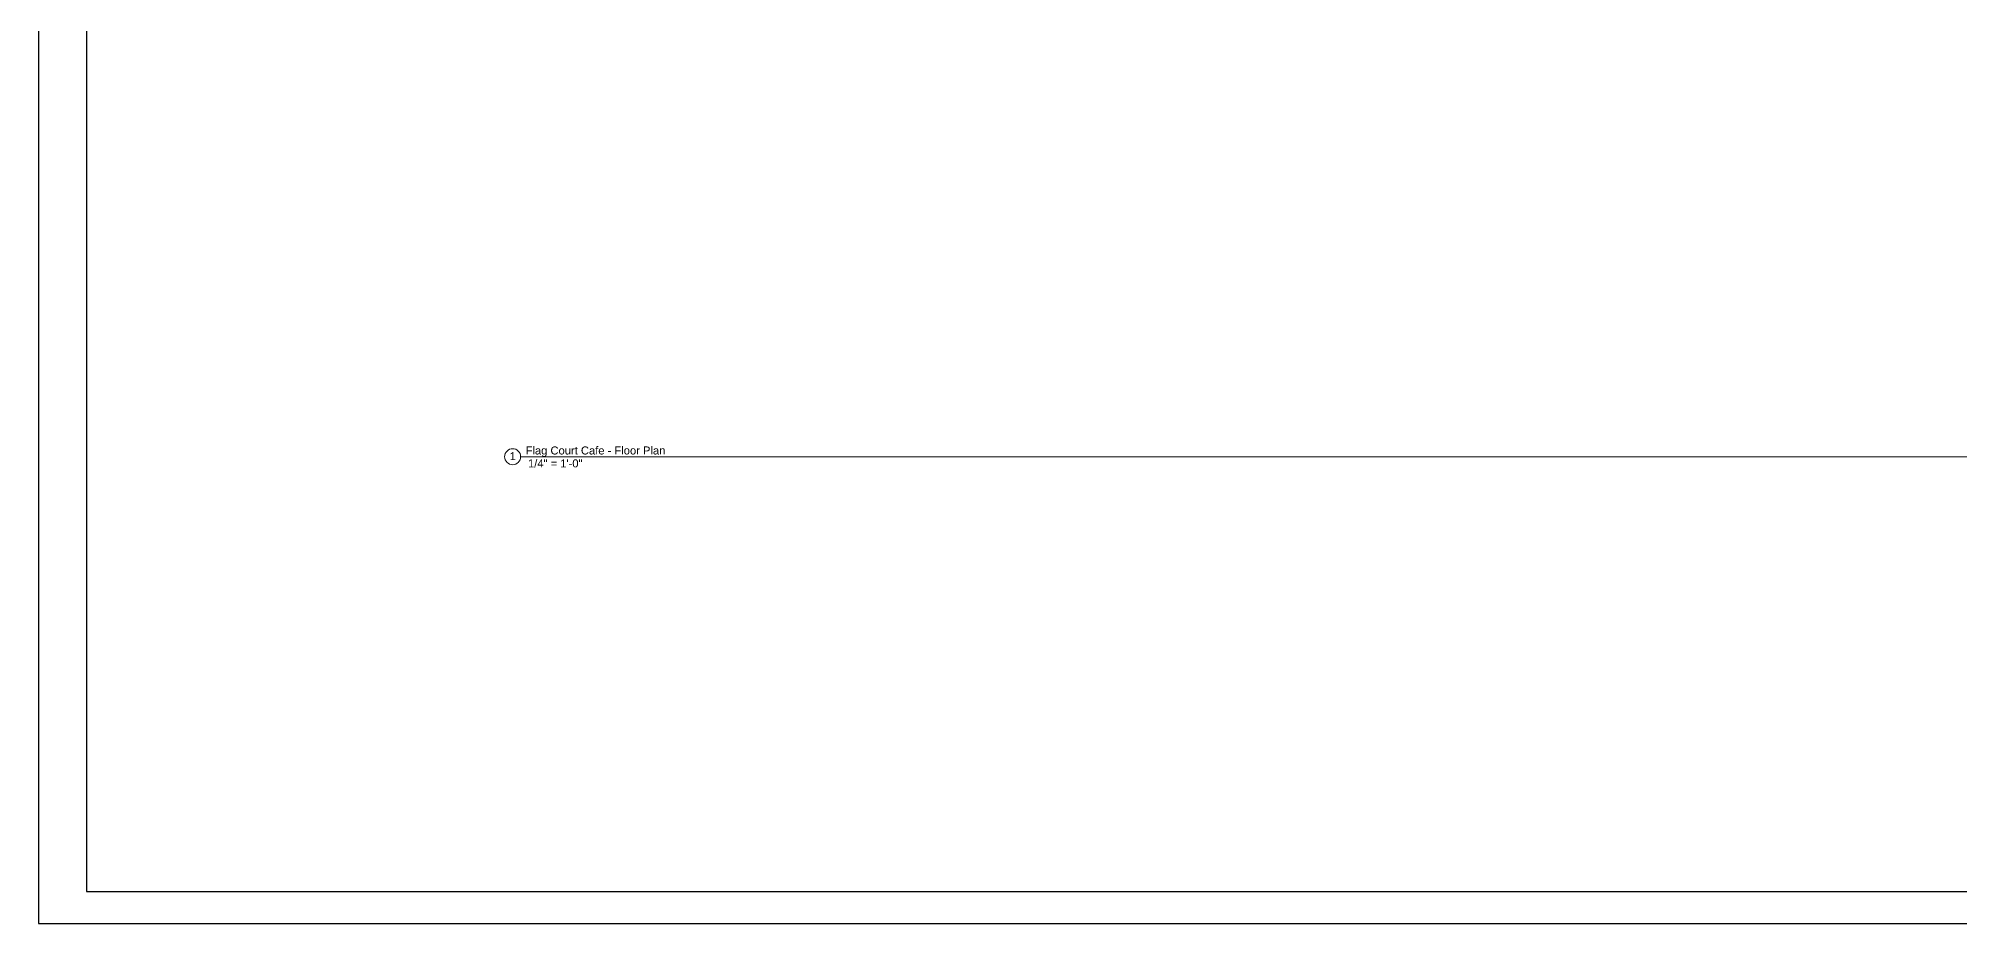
# Model space of a CAD drawing. Header units: inches. Extents: x -2078 to 106214, y -964 to 6385.
# Drawn here: x 103910 to 105351, y 2929 to 3592 of the extents above; entities that cross this region are included whole.
import ezdxf

# ---------------------------------------------------------------- set-up
doc = ezdxf.new("R2010")
doc.units = ezdxf.units.IN
doc.header["$MEASUREMENT"] = 0
doc.layers.add('A-ANNO', color=2, linetype='Continuous', lineweight=5)
doc.layers.add('A-COLS', color=3, linetype='Continuous', lineweight=9)
doc.layers.add('A-TB', color=7, linetype='Continuous')
doc.styles.add('Arial_3', font='arial.ttf', dxfattribs={"height": 0.125})

# ---------------------------------------------------------------- blocks, each defined once
blk = doc.blocks.new('Viewport - View Title-2281-Floor Plans')
at = {"layer": 'A-ANNO'}
for start, end in [(0, 180), (180, 360)]:
    blk.add_arc((-0.125, 0), 0.125, start, end, dxfattribs=at)
blk = doc.blocks.new('JC_TB_48x36 - JC_TB_4836-1441736-Floor Plans')
at = {"layer": 'A-TB'}
for p, q in [((-0.003, 24.012), (-0.003, -11.988)), ((0.747, 23.512), (0.747, -11.488)), ((0.747, -11.488), (47.497, -11.488)), ((-0.003, -11.988), (47.997, -11.988))]:
    blk.add_line(p, q, dxfattribs=at)

msp = doc.modelspace()

# ---------------------------------------------------------------- linework, layer by layer
at = {"layer": 'A-COLS', "lineweight": 9}
msp.add_line((104271.504, 3278.694), (105478.483, 3278.694), dxfattribs=at)

# ---------------------------------------------------------------- block references
at = {"layer": 'A-ANNO', "xscale": 48, "yscale": 48, "zscale": 48}
msp.add_blockref('Viewport - View Title-2281-Floor Plans', (104271.504, 3278.694), dxfattribs=at)

# ---------------------------------------------------------------- texts
at = {"layer": 'A-ANNO', "char_height": 6, "attachment_point": 1, "style": 'Arial_3'}
for s, insert, width in [('Flag Court Cafe - Floor Plan', (104275.216, 3286.349), 126.8055), ('1', (104263.251, 3282.098), 5.6055), (' 1/4" = 1\'-0"', (104274.698, 3276.677), 52.419)]:
    msp.add_mtext(s, dxfattribs=dict(at, insert=insert, width=width))

# ---------------------------------------------------------------- next in the draw order: block references
at = {"layer": 'A-TB', "xscale": 48, "yscale": 48, "zscale": 48}
msp.add_blockref('JC_TB_48x36 - JC_TB_4836-1441736-Floor Plans', (103910.03, 3504.063), dxfattribs=at)

doc.saveas('drawing.dxf')
